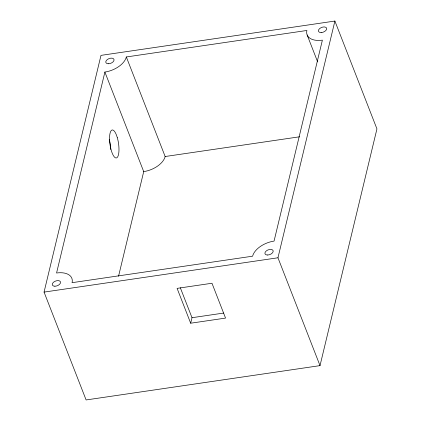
<?xml version="1.0" encoding="UTF-8"?>
<svg xmlns="http://www.w3.org/2000/svg" width="421" height="421" viewBox="0 0 421 421"><rect width="100%" height="100%" fill="white"/><g stroke="black" fill="none" stroke-linecap="round" stroke-linejoin="round"><path stroke-width="0.63" d="M44.058 292.1L100.987 55.372L334.895 21.05L376.942 128.9L320.013 365.628L86.105 399.95L44.058 292.1L277.96 257.778L334.895 21.05M104.892 72.059L56.567 273.008A19.592 11.262 -21.3 0 1 72.054 282.686L252.611 256.189A19.592 11.262 -21.3 0 1 274.06 241.091L322.386 40.148A19.592 11.262 -21.3 0 1 306.898 30.47L126.337 56.967A19.592 11.262 -21.3 0 1 104.892 72.059L143.708 171.61L118.548 276.234M190.676 323.212L177.094 288.369L211.974 283.249L225.556 318.092L190.676 323.212L192.002 317.708L180.32 287.753M143.708 171.61A19.592 11.262 -21.3 0 0 165.153 156.517L299.594 136.788M192.002 317.708L223.651 313.061M307.162 35.001L317.639 61.876M277.96 257.778L320.013 365.628M126.337 56.967L165.153 156.517M109.239 139.346A14.151 4.299 81.7 0 1 110.77 149.492M117.296 137.593L116.249 134.583A14.151 4.299 81.7 0 0 109.549 138.493A14.151 4.299 81.7 0 0 116.291 157.964A14.151 4.299 81.7 0 0 117.296 137.593M267.73 255.021A4.352 2.505 -21.3 0 0 273.118 250.669A4.352 2.505 -21.3 0 0 266.288 250.932A4.352 2.505 -21.3 0 0 267.73 255.021M108.208 63.76A4.352 2.505 -21.3 0 0 114.044 59.65A4.352 2.505 -21.3 0 0 107.476 59.424A4.352 2.505 -21.3 0 0 108.208 63.76M321.17 32.559A4.352 2.505 -21.3 0 0 326.633 28.244A4.352 2.505 -21.3 0 0 319.839 28.428A4.352 2.505 -21.3 0 0 321.17 32.559M54.893 286.227A4.352 2.505 -21.3 0 0 60.513 281.996A4.352 2.505 -21.3 0 0 53.809 282.007A4.352 2.505 -21.3 0 0 54.893 286.227"/></g></svg>
